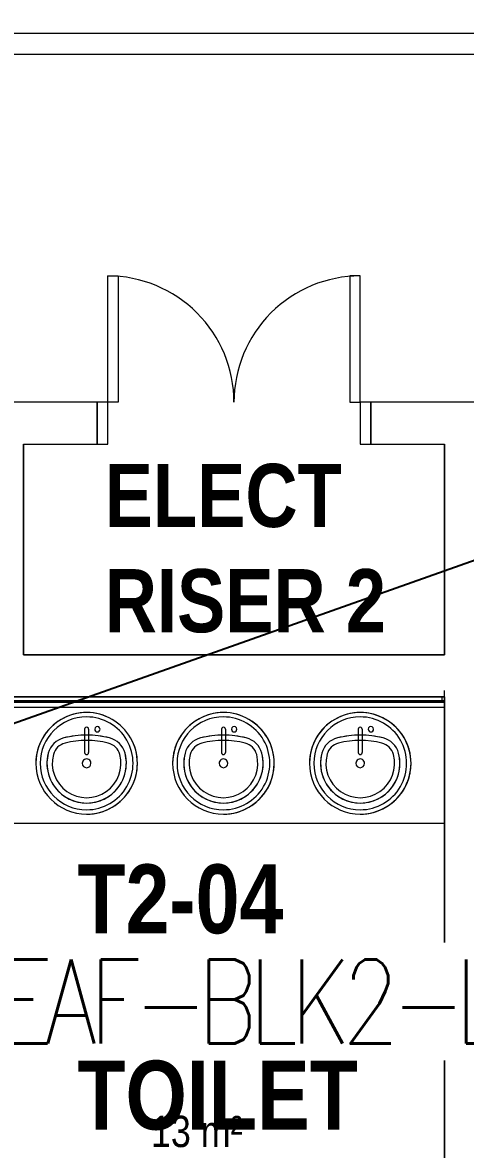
# Model space of a CAD drawing. Header units: millimetres. Extents: x 50620 to 404449, y -131543 to 97.
# Drawn here: x 365533 to 367637, y -84739 to -79384 of the extents above; entities that cross this region are included whole.
import ezdxf

# ---------------------------------------------------------------- set-up
doc = ezdxf.new("R2010")
doc.units = ezdxf.units.MM
for name, color, linetype, lineweight in [('1599_DB_A_BLK2_HQ_R21-2ND STOREY 20230517--$0$A-_DOOR----_E-1', 8, 'Continuous', 9), ('1599_DB_A_BLK2_HQ_R21-2ND STOREY 20230517--$0$A-_FURT----_E', 8, 'Continuous', 9), ('1599_DB_A_BLK2_HQ_R21-2ND STOREY 20230517--$0$M-_SANIFIXR_E', 8, 'Continuous', 9), ('1599_DB_A_BLK2_HQ_R21-2ND STOREY 20230517--$0$S-_COLN----_E', 8, 'Continuous', 9), ('A-_DOOR----_E', 8, 'Continuous', 9), ('A-_DOOR----_E-1', 8, 'Continuous', 9), ('A-_FLOR----_E', 8, 'Continuous', 9), ('A-_ROOMNAME_A', 8, 'Continuous', 9), ('A-_WALLPRTN_E-1', 8, 'Continuous', 18), ('M-_ARCHI', 8, 'Continuous', 5), ('M-_SANIFIXR_E', 8, 'Continuous', 9), ('M-ACMV_EAD', 4, 'Continuous', 25), ('M-ACMV_REF-P', 134, '500-1-RP', 9), ('M_ACMV_ANNOTATION', 7, 'Continuous', 20)]:
    doc.layers.add(name, color=color, linetype=linetype, lineweight=lineweight)
doc.styles.add('Arial Narrow', font='ARIALN.TTF', dxfattribs={"height": 100})
doc.styles.add('Arial Narrow_4', font='ARIALN.TTF', dxfattribs={"height": 375})
doc.styles.add('Arial Narrow_B_2', font='ARIALNB.TTF', dxfattribs={"height": 500})
doc.styles.add('Arial Narrow_B_3', font='ARIALNB.TTF', dxfattribs={"height": 450})
doc.styles.get("Standard").update_dxf_attribs({"font": 'arial.ttf'})
doc.linetypes.add('500-1-RP', pattern='A,0.75,-0.5,0.75,-0.5,0.75,-0.5,0.75,-1.7,["RP",Standard,S=1,R=0,X=-1,Y=-0.5],-1.7', length=7.9)
doc.dimstyles.get("Standard").update_dxf_attribs({"dimtxt": 200, "dimasz": 150, "dimexe": 0.18, "dimexo": 0.0625, "dimgap": 10, "dimtad": 1, "dimtih": 1, "dimtoh": 1, "dimdec": 0, "dimzin": 0, "dimdsep": 46, "dimtxsty": 'Standard', "dimcen": 0.09, "dimclrd": 256, "dimclre": 256, "dimclrt": 256, "dimadec": 0, "dimazin": 0, "dimtfac": 1, "dimtdec": 0, "dimtofl": 0, "dimtmove": 0, "dimatfit": 3, "dimfxl": 1, "dimtolj": 1, "dimtzin": 0, "dimarcsym": 1})

# ---------------------------------------------------------------- blocks, each defined once
blk = doc.blocks.new('IDA - Vanity - Array - 3 Sink_2100L-3813354-BLK 2 2ND STOREY PLAN')
at = {"layer": 'M-_SANIFIXR_E'}
for p, q in [((-1327.5, 0), (-1327.5, -600)), ((772.5, 0), (-1327.5, 0)), ((-1327.5, -19.1), (-1327.5, 0)), ((-1327.5, 0), (772.5, 0)), ((772.5, -600), (772.5, 0)), ((772.5, 0), (772.5, -19.1)), ((-1327.5, -19.1), (772.5, -19.1)), ((772.5, -19.1), (-1327.5, -19.1)), ((-1327.5, -19.1), (-1327.5, -600)), ((-1327.5, -19.1), (772.5, -19.1)), ((772.5, -600), (772.5, -19.1)), ((-1327.5, -600), (772.5, -600)), ((-1327.5, -600), (772.5, -600))]:
    blk.add_line(p, q, dxfattribs=at)
blk = doc.blocks.new('Sink_Vanity_Round - Basin-2931926-BLK 2 2ND STOREY PLAN')
at = {"layer": 'M-_SANIFIXR_E'}
for p, q in [((87.1, 247.1), (87.1, 136.3)), ((106.2, 247.1), (106.2, 136.3))]:
    blk.add_line(p, q, dxfattribs=at)
for centre, radius, start, end in [((96.7, 85.2), 241.3, 360, 180), ((96.7, 85.2), 241.3, 90, 270), ((96.7, 85.2), 241.3, 270, 90), ((96.7, 85.2), 220.6, 90, 270), ((96.7, 85.2), 220.6, 270, 90), ((96.7, -233), 452.3, 76.1035, 103.8965), ((96.7, -233), 452.3, 90, 103.8965), ((96.7, 247.1), 9.52, 360, 180), ((96.7, -233), 452.3, 76.1035, 90), ((147.5, 247.1), 12.7, 360, 180), ((147.5, 247.1), 12.7, 180, 0), ((12.4, 107.4), 101.6, 103.8965, 165.2115), ((12.4, 107.4), 101.6, 103.8965, 165.2115), ((12.4, 107.4), 76.2, 103.8965, 165.2115), ((96.7, -233), 426.9, 76.1035, 103.8965), ((180.9, 107.4), 76.2, 14.7885, 76.1035), ((180.9, 107.4), 101.6, 14.7885, 76.1035), ((180.9, 107.4), 101.6, 14.7885, 76.1035), ((96.7, 85.2), 188.7, 165.2115, 14.7885), ((96.7, 85.2), 188.7, 165.2115, 270), ((96.7, 85.2), 163.3, 165.2115, 14.7885), ((96.7, 136.3), 9.52, 180, 360), ((96.7, 85.2), 188.7, 270, 14.7885), ((96.7, 85.2), 241.3, 180, 360), ((96.7, 85.2), 20.6, 360, 180), ((96.7, 85.2), 20.6, 180, 360)]:
    blk.add_arc(centre, radius, start, end, dxfattribs=at)
blk = doc.blocks.new('IDA - F - Double - Swing - 1300L X 2130H - B2-FTD04 - 2HR-3245310-BLK 2 2ND STOREY PLAN')
at = {"layer": 'A-_DOOR----_E-1'}
for p, q in [((-600, 700), (-550, 700)), ((-600, 100), (-600, 700)), ((-550, 700), (-550, 100)), ((600, 700), (550, 700)), ((550, 700), (550, 100)), ((600, 100), (600, 700)), ((-600, 100), (-650, 100)), ((-650, 100), (-650, -100)), ((-550, 100), (-600, 100)), ((-600, -100), (-600, 100)), ((550, 100), (600, 100)), ((650, 100), (600, 100)), ((600, 100), (600, -100)), ((650, -100), (650, 100)), ((-650, -100), (-600, -100)), ((600, -100), (650, -100))]:
    blk.add_line(p, q, dxfattribs=at)
for centre, start, end in [((-600, 100), 360, 90), ((600, 100), 90, 180)]:
    blk.add_arc(centre, 600, start, end, dxfattribs=at)
blk = doc.blocks.new('1599_DB_A_BLK2_HQ_R21-2ND STOREY 20230517--$0$IDA - F - Double - Swing - 1300L X 2130H - B2-FTD04 - 2HR-3245310-LINKVIEW_BLK2_2ND STOREY')
at = {"layer": '1599_DB_A_BLK2_HQ_R21-2ND STOREY 20230517--$0$A-_DOOR----_E-1'}
for p, q in [((-600, 700), (-550, 700)), ((-600, 100), (-600, 700)), ((-550, 700), (-550, 100)), ((600, 700), (550, 700)), ((550, 700), (550, 100)), ((600, 100), (600, 700)), ((-600, 100), (-650, 100)), ((-550, 100), (-600, 100)), ((-600, -100), (-600, 100)), ((550, 100), (600, 100)), ((650, 100), (600, 100)), ((600, 100), (600, -100)), ((-650, -100), (-600, -100)), ((600, -100), (650, -100))]:
    blk.add_line(p, q, dxfattribs=at)
for centre, start, end in [((-600, 100), 360, 90), ((600, 100), 90, 180)]:
    blk.add_arc(centre, 600, start, end, dxfattribs=at)
blk = doc.blocks.new('1599_DB_A_BLK2_HQ_R21-2ND STOREY 20230517--$0$Sink_Vanity_Round - Basin-V21-LINKVIEW_BLK2_2ND STOREY')
at = {"layer": '1599_DB_A_BLK2_HQ_R21-2ND STOREY 20230517--$0$M-_SANIFIXR_E'}
for p, q in [((87.1, 247.1), (87.1, 136.3)), ((106.2, 247.1), (106.2, 136.3))]:
    blk.add_line(p, q, dxfattribs=at)
for centre, radius, start, end in [((96.7, 85.2), 241.3, 360, 180), ((96.7, 85.2), 241.3, 90, 270), ((96.7, 85.2), 241.3, 270, 90), ((96.7, 85.2), 220.6, 90, 270), ((96.7, 85.2), 220.6, 270, 90), ((96.7, -233), 452.3, 76.1035, 103.8965), ((96.7, -233), 452.3, 90, 103.8965), ((96.7, 247.1), 9.52, 360, 180), ((96.7, -233), 452.3, 76.1035, 90), ((147.5, 247.1), 12.7, 360, 180), ((147.5, 247.1), 12.7, 180, 0), ((12.4, 107.4), 101.6, 103.8965, 165.2115), ((12.4, 107.4), 101.6, 103.8965, 165.2115), ((12.4, 107.4), 76.2, 103.8965, 165.2115), ((96.7, -233), 426.9, 76.1035, 103.8965), ((180.9, 107.4), 76.2, 14.7885, 76.1035), ((180.9, 107.4), 101.6, 14.7885, 76.1035), ((180.9, 107.4), 101.6, 14.7885, 76.1035), ((96.7, 85.2), 188.7, 165.2115, 14.7885), ((96.7, 85.2), 188.7, 165.2115, 270), ((96.7, 85.2), 163.3, 165.2115, 14.7885), ((96.7, 136.3), 9.52, 180, 360), ((96.7, 85.2), 188.7, 270, 14.7885), ((96.7, 85.2), 241.3, 180, 360), ((96.7, 85.2), 20.6, 360, 180), ((96.7, 85.2), 20.6, 180, 360)]:
    blk.add_arc(centre, radius, start, end, dxfattribs=at)
blk = doc.blocks.new('1599_DB_A_BLK2_HQ_R21-2ND STOREY 20230517--$0$IDA - Mirror - MR - 1575mm-3813350-LINKVIEW_BLK2_2ND STOREY')
at = {"layer": '1599_DB_A_BLK2_HQ_R21-2ND STOREY 20230517--$0$A-_FURT----_E'}
for p, q in [((-1037.5, -12.5), (-1037.5, 0)), ((1037.5, 0), (1037.5, -12.5)), ((-1050, -25), (1050, -25)), ((1050, -50), (-1050, -50)), ((-1037.5, -25), (-1037.5, -12.5)), ((-1037.5, -25), (1037.5, -25)), ((1037.5, -12.5), (1037.5, -25))]:
    blk.add_line(p, q, dxfattribs=at)
blk = doc.blocks.new('1599_DB_A_BLK2_HQ_R21-2ND STOREY 20230517--$0$Sink_Vanity_Round - Basin-2931926-LINKVIEW_BLK2_2ND STOREY')
at = {"layer": '1599_DB_A_BLK2_HQ_R21-2ND STOREY 20230517--$0$M-_SANIFIXR_E'}
for p, q in [((87.1, 247.1), (87.1, 136.3)), ((106.2, 247.1), (106.2, 136.3))]:
    blk.add_line(p, q, dxfattribs=at)
for centre, radius, start, end in [((96.7, 85.2), 241.3, 360, 180), ((96.7, 85.2), 241.3, 90, 270), ((96.7, 85.2), 241.3, 64.2857, 90), ((96.7, 85.2), 220.6, 90, 270), ((96.7, 85.2), 220.6, 270, 90), ((96.7, 85.2), 241.3, 296.214, 63.786), ((96.7, -233), 452.3, 76.1035, 103.8965), ((96.7, -233), 452.3, 90, 103.8965), ((96.7, 247.1), 9.52, 360, 180), ((96.7, -233), 452.3, 76.1035, 90), ((147.5, 247.1), 12.7, 360, 180), ((147.5, 247.1), 12.7, 180, 0), ((12.4, 107.4), 101.6, 103.8965, 165.2115), ((12.4, 107.4), 101.6, 103.8965, 165.2115), ((12.4, 107.4), 76.2, 103.8965, 165.2115), ((96.7, -233), 426.9, 76.1035, 103.8965), ((180.9, 107.4), 76.2, 14.7885, 76.1035), ((180.9, 107.4), 101.6, 14.7885, 76.1035), ((180.9, 107.4), 101.6, 14.7885, 76.1035), ((96.7, 85.2), 188.7, 165.2115, 14.7885), ((96.7, 85.2), 188.7, 165.2115, 270), ((96.7, 85.2), 163.3, 165.2115, 14.7885), ((96.7, 136.3), 9.52, 180, 360), ((96.7, 85.2), 188.7, 270, 14.7885), ((96.7, 85.2), 241.3, 180, 360), ((96.7, 85.2), 20.6, 360, 180), ((96.7, 85.2), 20.6, 180, 360), ((96.7, 85.2), 241.3, 270, 295.7143)]:
    blk.add_arc(centre, radius, start, end, dxfattribs=at)
blk = doc.blocks.new('1599_DB_A_BLK2_HQ_R21-2ND STOREY 20230517--$0$IDA - Vanity - Array - 3 Sink_2100L-3813354-LINKVIEW_BLK2_2ND STOREY')
at = {"layer": '1599_DB_A_BLK2_HQ_R21-2ND STOREY 20230517--$0$M-_SANIFIXR_E'}
for p, q in [((-1327.5, -19.1), (-1315, -19.1)), ((-1327.5, -19.1), (-1315, -19.1)), ((760, -19.1), (772.5, -19.1)), ((760, -19.1), (772.5, -19.1)), ((-1327.5, -600), (772.5, -600)), ((-1327.5, -600), (772.5, -600))]:
    blk.add_line(p, q, dxfattribs=at)
blk = doc.blocks.new('ARCHI 2ND_2024 09 11')
at = {"layer": '1599_DB_A_BLK2_HQ_R21-2ND STOREY 20230517--$0$S-_COLN----_E', "color": 8, "lineweight": 5}
for p, q in [((-19100, -53190), (-22150, -53190)), ((-19100, -53390), (-19100, -53190)), ((-17800, -53190), (-17800, -53390)), ((-17150, -53190), (-17800, -53190)), ((-19450, -54390), (-19450, -53390)), ((-19450, -53390), (-19100, -53390)), ((-17800, -53390), (-17450, -53390)), ((-17450, -53390), (-17450, -54390)), ((-17450, -54390), (-19450, -54390)), ((-19675, -54590), (-17450, -54590)), ((-17450, -54590), (-17450, -60475))]:
    blk.add_line(p, q, dxfattribs=at)
at = {"layer": 'A-_FLOR----_E', "lineweight": 5}
for p, q in [((-19450, -53390), (-19450, -54390)), ((-17450, -54390), (-17450, -53390)), ((-19450, -54390), (-17450, -54390)), ((-17450, -60750), (-17450, -54560))]:
    blk.add_line(p, q, dxfattribs=at)
at = {"layer": 'A-_WALLPRTN_E-1', "lineweight": 5}
for p, q in [((-19450, -53190), (-19650, -53190)), ((-19100, -53190), (-19450, -53190)), ((-19100, -53390), (-19100, -53190)), ((-17450, -53190), (-17800, -53190)), ((-17800, -53190), (-17800, -53390)), ((-17150, -53190), (-17450, -53190)), ((-19450, -53390), (-19100, -53390)), ((-19450, -54390), (-19450, -53390)), ((-17800, -53390), (-17450, -53390)), ((-17450, -53390), (-17450, -54390)), ((-17450, -54390), (-19450, -54390)), ((-19650, -54590), (-17450, -54590)), ((-17450, -54590), (-17450, -60675))]:
    blk.add_line(p, q, dxfattribs=at)
at = {"layer": '1599_DB_A_BLK2_HQ_R21-2ND STOREY 20230517--$0$S-_COLN----_E', "color": 8, "lineweight": 5}
for name, p in [('1599_DB_A_BLK2_HQ_R21-2ND STOREY 20230517--$0$IDA - F - Double - Swing - 1300L X 2130H - B2-FTD04 - 2HR-3245310-LINKVIEW_BLK2_2ND STOREY', (-18450, -53290)), ('1599_DB_A_BLK2_HQ_R21-2ND STOREY 20230517--$0$IDA - Mirror - MR - 1575mm-3813350-LINKVIEW_BLK2_2ND STOREY', (-18500, -54590)), ('1599_DB_A_BLK2_HQ_R21-2ND STOREY 20230517--$0$IDA - Vanity - Array - 3 Sink_2100L-3813354-LINKVIEW_BLK2_2ND STOREY', (-18222.5, -54590)), ('1599_DB_A_BLK2_HQ_R21-2ND STOREY 20230517--$0$Sink_Vanity_Round - Basin-V21-LINKVIEW_BLK2_2ND STOREY', (-19246.7, -54991.1)), ('1599_DB_A_BLK2_HQ_R21-2ND STOREY 20230517--$0$Sink_Vanity_Round - Basin-V21-LINKVIEW_BLK2_2ND STOREY', (-18596.7, -54991.1)), ('1599_DB_A_BLK2_HQ_R21-2ND STOREY 20230517--$0$Sink_Vanity_Round - Basin-2931926-LINKVIEW_BLK2_2ND STOREY', (-17946.7, -54991.1))]:
    blk.add_blockref(name, p, dxfattribs=at)
at = {"layer": 'A-_DOOR----_E', "lineweight": 5}
blk.add_blockref('IDA - F - Double - Swing - 1300L X 2130H - B2-FTD04 - 2HR-3245310-BLK 2 2ND STOREY PLAN', (-18450, -53290), dxfattribs=at)
at = {"layer": 'M-_SANIFIXR_E', "lineweight": 5}
for name, p in [('IDA - Vanity - Array - 3 Sink_2100L-3813354-BLK 2 2ND STOREY PLAN', (-18222.5, -54590)), ('Sink_Vanity_Round - Basin-2931926-BLK 2 2ND STOREY PLAN', (-19246.7, -54991.1)), ('Sink_Vanity_Round - Basin-2931926-BLK 2 2ND STOREY PLAN', (-18596.7, -54991.1)), ('Sink_Vanity_Round - Basin-2931926-BLK 2 2ND STOREY PLAN', (-17946.7, -54991.1))]:
    blk.add_blockref(name, p, dxfattribs=at)
at = {"layer": 'A-_ROOMNAME_A', "color": 8, "lineweight": 5}
for s, insert, char_height, width, attachment_point, style in [('ELECT RISER 2', (-19063.9, -53483), 300, 1435.474, 1, 'Arial Narrow_B_3'), ('T2-04', (-19194.5, -55718.2), 327.3, 2151.602, 7, 'Arial Narrow_B_2'), ('MALE \\PTOILET', (-19194.5, -56650.7), 327.3, 2151.602, 7, 'Arial Narrow_B_2'), ('13 m²', (-18844.3, -56580.6), 148.61, 631.42, 1, 'Arial Narrow_4')]:
    blk.add_mtext(s, dxfattribs=dict(at, insert=insert, char_height=char_height, width=width, attachment_point=attachment_point, style=style))

msp = doc.modelspace()

# ---------------------------------------------------------------- block references
at = {"layer": 'M-_ARCHI', "lineweight": 5, "extrusion": (0.000419962, 1.0854e-05, 1), "rotation": 359.9999887056363}
msp.add_blockref('ARCHI 2ND_2024 09 11', (384987.1, -27998.1, 422.1), dxfattribs=at)

# ---------------------------------------------------------------- next in the draw order: linework, layer by layer
at = {"layer": 'M-ACMV_REF-P', "color": 219, "ltscale": 0.25, "true_color": 0x642165}
msp.add_line((361528.6, -79434), (370253.6, -79434), dxfattribs=at)
at = {"layer": 'M-ACMV_REF-P', "color": 159, "ltscale": 0.25, "true_color": 0x22346e}
msp.add_line((361628.6, -79534), (370413.6, -79534), dxfattribs=at)

# ---------------------------------------------------------------- next in the draw order: texts
at = {"layer": 'M-ACMV_EAD', "insert": (364439, -83835.5, 538.5), "char_height": 400, "width": 4458.236, "attachment_point": 1, "style": 'Arial Narrow', "bg_fill": 3, "box_fill_scale": 1.2, "bg_fill_color": 256, "bg_fill_transparency": 0}
msp.add_mtext('{\\Fsimplex|c0;\\W0.8;\\T0.8;\\C0;CP-TEAF-BLK2-L2-01}', dxfattribs=at)

# ---------------------------------------------------------------- next in the draw order: leaders
at = {"layer": 'M_ACMV_ANNOTATION'}
for points, override in [([(359731.7, -80958.7, 271.7), (372262.3, -75998, 266.4), (380043.7, -75998, 263.1)], {"dimasz": 300, "dimtad": 0, "dimldrblk": 'DotBlank', "dimfxl": 100, "dimarcsym": 2}), ([(364437.3, -83085.5, 6.9), (370837.5, -80820.4, 4.1), (380711.5, -80820.4)], {"dimasz": 300, "dimtad": 0, "dimfxl": 100, "dimarcsym": 2})]:
    msp.add_leader(points, dimstyle='Standard', override=override, dxfattribs=at)

doc.saveas('drawing.dxf')
